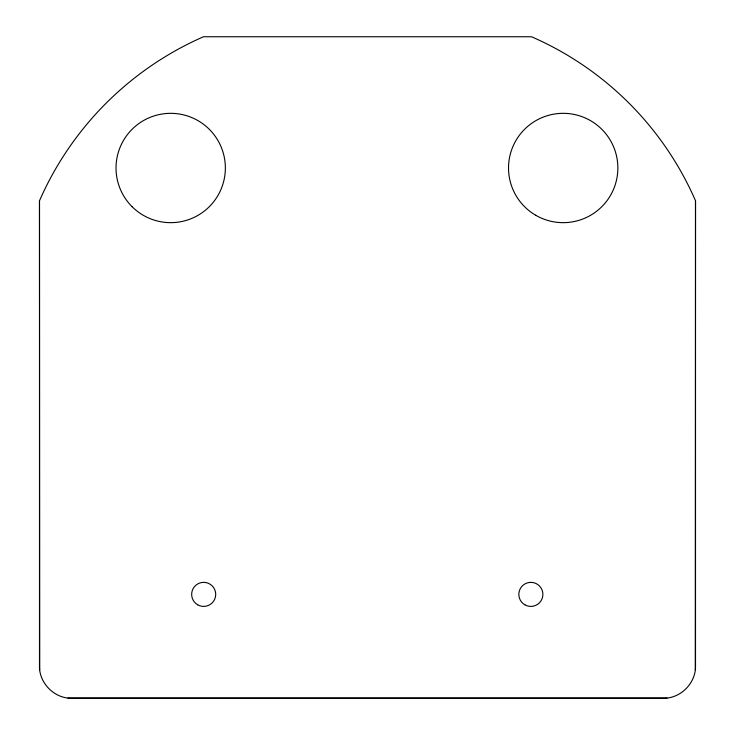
<?xml version="1.0" encoding="UTF-8"?>
<svg xmlns="http://www.w3.org/2000/svg" width="735" height="735" viewBox="0 0 735 735"><rect width="100%" height="100%" fill="white"/><g stroke="black" fill="none" stroke-linecap="round" stroke-linejoin="round"><path stroke-width="1.1" d="M695.301 669.75L695.512 200.756A316.757 316.757 0 0 0 531.506 36.75L203.494 36.75A318.448 318.448 0 0 0 39.488 200.756L39.488 665.451C38.79 683.081 54.647 698.939 72.287 698.25L662.713 698.25C680.353 698.939 696.21 683.081 695.512 665.451L695.512 200.756M67.978 698.039L667.022 698.039M39.488 200.756L39.699 669.75M132.043 206.654A54.666 54.666 0 0 0 223.495 182.133A54.666 54.666 0 0 0 156.537 115.193A54.666 54.666 0 0 0 132.043 206.654M535.668 215.226A54.666 54.666 0 0 0 617.859 168.223A54.666 54.666 0 0 0 536.054 120.54A54.666 54.666 0 0 0 535.668 215.226M197.669 604.795A12.026 12.026 0 0 0 215.713 594.376A12.026 12.026 0 0 0 197.669 583.967A12.026 12.026 0 0 0 197.669 604.795M524.845 604.795A12.026 12.026 0 0 0 542.889 594.376A12.026 12.026 0 0 0 524.845 583.967A12.026 12.026 0 0 0 524.845 604.795"/></g></svg>
